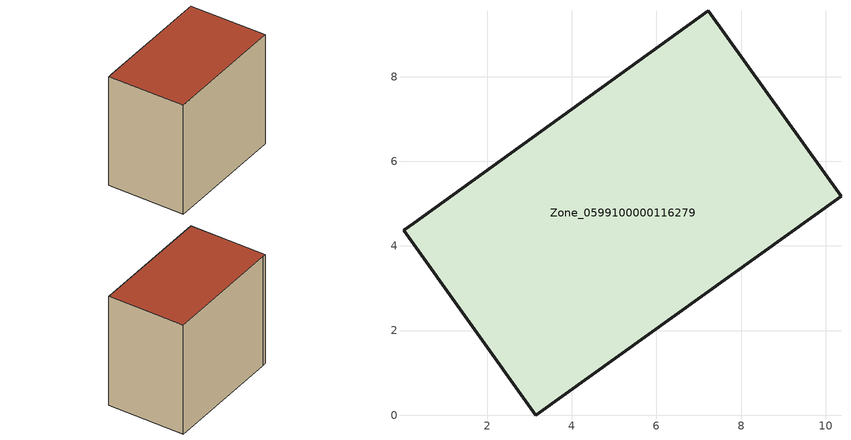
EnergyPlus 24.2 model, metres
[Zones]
Zone_0599100000116279
 floor ground (C_G): 7.23,9.56 10.36,5.17 3.14,0 0.02,4.37 0.26,4.53 z0
 wall outside (C_F): 3.14,0 10.36,5.17 7.23,9.56 0.26,4.53 0.02,4.37 3.14,0 z0:7.95
 roof outside (C_R): 10.36,5.17 7.23,9.56 0.26,4.53 0.02,4.37 3.14,0 z7.95
[BUILDING]
Pand.0599100000116279: North Axis=0; Terrain=City; Loads Convergence Tolerance Value=0.04; Temperature Convergence Tolerance Value=0.4; Solar Distribution=FullExterior; Maximum Number of Warmup Days=25; Minimum Number of Warmup Days=1
[Site:Location]
Rotterdam.The.Hague.AP_ZH_NLD Design_Conditions: Latitude=51.96; Longitude=4.45; Time Zone=1; Elevation=-4.5
[SITE:GROUNDTEMPERATURE:BUILDINGSURFACE]
18, 18, 18, 18, 18, 18, 18, 18, 18, 18, 18, 18
[MATERIAL] Thermal Absorptance=0.9; Solar Absorptance=0.7; Visible Absorptance=0.7
Name | Roughness | Thickness | Conductivity | Density | Specific Heat
G.TI.1975-1991 | MediumSmooth | 0.15 | 0.288461 | 540 | 1210
F.TI.1975-1991 | Rough | 0.3 | 0.230769 | 1920 | 840
R.TI.1975-1991 | MediumRough | 0.2 | 0.153846 | 1500 | 1000
[CONSTRUCTION]
C_G: G.TI.1975-1991
C_F: F.TI.1975-1991
C_R: R.TI.1975-1991
[ZONE]
Zone_0599100000116279: Type=1; Multiplier=1; Ceiling Height=Autocalculate; Volume=Autocalculate; Floor Area=autocalculate; Part of Total Floor Area=Yes
[ZONEINFILTRATION:DESIGNFLOWRATE]
Infil_Zone_0599100000116279: Zone or ZoneList or Space or SpaceList=Zone_0599100000116279; Schedule=AlwaysOn; Design Flow Rate Calculation Method=Flow/Area; Flow Rate per Floor Area=0.003; Constant Term Coefficient=1; Temperature Term Coefficient=0; Velocity Term Coefficient=0; Velocity Squared Term Coefficient=0
[HVACTEMPLATE:ZONE:IDEALLOADSAIRSYSTEM]
Zone_0599100000116279: Maximum Heating Supply Air Temperature=50; Minimum Cooling Supply Air Temperature=13; Maximum Heating Supply Air Humidity Ratio=0.0156; Minimum Cooling Supply Air Humidity Ratio=0.0077; Heating Limit=NoLimit; Cooling Limit=NoLimit; Dehumidification Control Type=ConstantSensibleHeatRatio; Cooling Sensible Heat Ratio=0.7; Dehumidification Setpoint=60; Humidification Control Type=None; Humidification Setpoint=30; Outdoor Air Method=None; Outdoor Air Flow Rate per Person=0.00944; Outdoor Air Flow Rate per Zone Floor Area=0; Outdoor Air Flow Rate per Zone=0; Demand Controlled Ventilation Type=None; Outdoor Air Economizer Type=NoEconomizer; Heat Recovery Type=None; Sensible Heat Recovery Effectiveness=0.7; Latent Heat Recovery Effectiveness=0.65
[ZONECONTROL:THERMOSTAT]
ThermostatControl_Zone_0599100000116279: Zone or ZoneList=Zone_0599100000116279; Control Type Schedule=DualSetpointControlType; Control 1=Thermostat_Zone_0599100000116279; Temperature Difference Between Cutout And Setpoint=0
[THERMOSTATSETPOINT:DUALSETPOINT]
Thermostat_Zone_0599100000116279: Heating Setpoint Temperature Schedule=HeatingSetpoint_Zone_0599100000116279; Cooling Setpoint Temperature Schedule=CoolingSetpoint_Zone_0599100000116279
[SCHEDULE:COMPACT]
HeatingSetpoint_Zone_0599100000116279: Through: 12/31, For: AllDays, Until: 24:00, 21
CoolingSetpoint_Zone_0599100000116279: Through: 12/31, For: AllDays, Until: 24:00, 24
DualSetpointControlType: Through: 12/31, For: AllDays, Until: 24:00, 4
AlwaysOn: Through: 12/31, For: AllDays, Until: 24:00, 1
